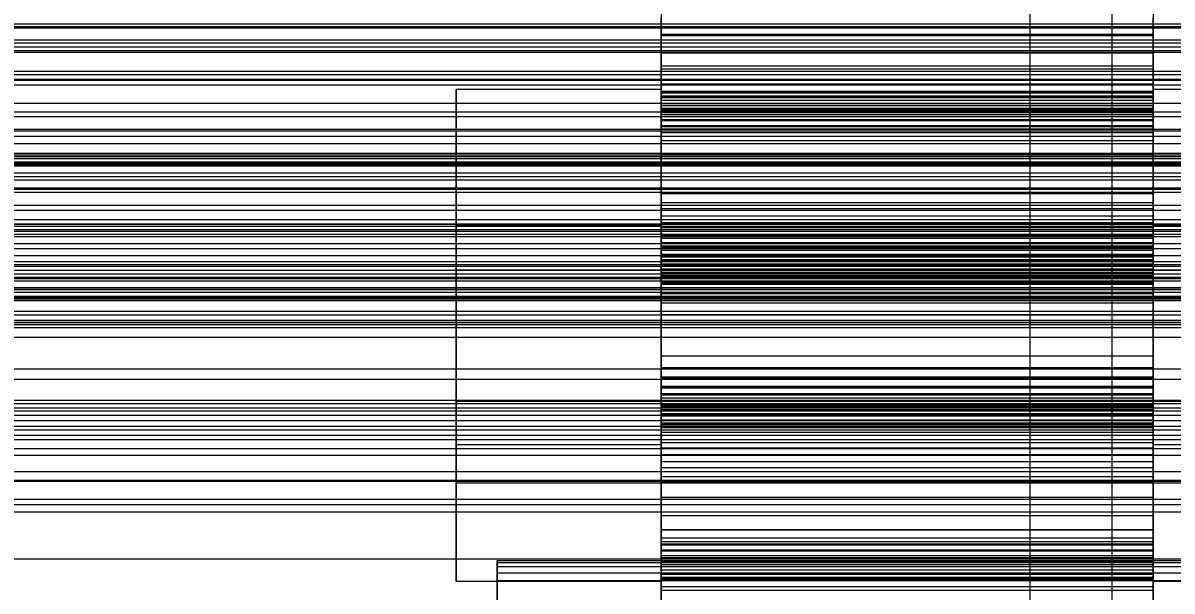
# Model space of a CAD drawing. Header units: millimetres. Extents: x -1970 to 59977, y -50268 to 6837.
# Drawn here: x 492.2 to 632.3, y -33866.2 to -33796.9 of the extents above; entities that cross this region are included whole.
import ezdxf

# ---------------------------------------------------------------- set-up
doc = ezdxf.new("R2010")
doc.units = ezdxf.units.MM
for name, color, linetype, lineweight in [('COTAS_O', 1, 'Continuous', 0), ('frontal_briquetadora', 7, 'Continuous', 0), ('frontal_C03', 7, 'Continuous', 0), ('frontal_mezcladora', 7, 'Continuous', 0), ('frontal_secador', 7, 'Continuous', 0)]:
    doc.layers.add(name, color=color, linetype=linetype, lineweight=lineweight)
doc.dimstyles.new('R19_100', dxfattribs={"dimtxt": 250, "dimasz": 150, "dimexe": 150, "dimexo": 80, "dimgap": 100, "dimtad": 1, "dimtih": 1, "dimtoh": 1, "dimdsep": 46, "dimcen": 0.09, "dimadec": 0, "dimazin": 0, "dimtfac": 1, "dimtdec": 4, "dimtofl": 0, "dimtmove": 0, "dimatfit": 3, "dimfxl": 1, "dimtolj": 1, "dimtzin": 0, "dimarcsym": 0})

# ---------------------------------------------------------------- blocks, each defined once
blk = doc.blocks.new('*D39')
at = {"layer": 'COTAS_O', "color": 0, "lineweight": -2, "transparency": 16777216}
for p, q in [((-1725, -34320), (-1725, -33550)), ((1725, -34320), (1725, -33550)), ((-1575, -33700), (1575, -33700))]:
    blk.add_line(p, q, dxfattribs=at)
at = {"layer": 'COTAS_O', "color": 0, "transparency": 16777216}
for points in [[(-1575, -33675), (-1575, -33725), (-1725, -33700)], [(1575, -33675), (1575, -33725), (1725, -33700)]]:
    blk.add_solid(points, dxfattribs=at)
at = {"layer": 'Defpoints', "color": 0, "transparency": 16777216}
for p in [(1725, -33700), (-1725, -34400), (1725, -34400)]:
    blk.add_point(p, dxfattribs=at)

msp = doc.modelspace()

# ---------------------------------------------------------------- linework, layer by layer
at = {"layer": 'frontal_briquetadora'}
for p, q in [((570, -33793.089), (570, -33798.37)), ((630, -33793.089), (630, -33798.37)), ((570, -33796.208), (570, -33798.34)), ((630, -33796.208), (630, -33798.34)), ((570, -33798.52), (570, -33796.302)), ((570, -33809.593), (570, -33796.798)), ((630, -33798.52), (630, -33796.302)), ((630, -33809.593), (630, -33796.798)), ((630, -33798.34), (570, -33798.34)), ((570, -33798.34), (570, -33800.342)), ((630, -33798.37), (570, -33798.37)), ((570, -33798.37), (570, -33811.324)), ((570, -33800.613), (570, -33798.52)), ((630, -33798.52), (570, -33798.52)), ((630, -33798.34), (630, -33800.342)), ((630, -33798.37), (630, -33811.324)), ((630, -33800.613), (630, -33798.52)), ((630, -33800.342), (570, -33800.342)), ((570, -33800.342), (570, -33802.206)), ((630, -33800.342), (630, -33802.206)), ((570, -33802.574), (570, -33800.613)), ((630, -33800.613), (570, -33800.613)), ((630, -33802.574), (630, -33800.613)), ((630, -33802.206), (570, -33802.206)), ((570, -33802.206), (570, -33803.919)), ((570, -33804.394), (570, -33802.574)), ((630, -33802.574), (570, -33802.574)), ((630, -33802.206), (630, -33803.919)), ((630, -33804.394), (630, -33802.574)), ((630, -33803.919), (570, -33803.919)), ((570, -33803.919), (570, -33805.465)), ((570, -33806.062), (570, -33804.394)), ((630, -33804.394), (570, -33804.394)), ((630, -33803.919), (630, -33805.465)), ((630, -33806.062), (630, -33804.394)), ((570, -33805.052), (545, -33805.052)), ((545, -33805.052), (545, -33808.19)), ((545, -33807.856), (545, -33805.052)), ((545, -33805.89), (545, -33805.719)), ((545, -33805.719), (545, -33811.357)), ((545, -33811.836), (545, -33805.89)), ((570, -33808.19), (570, -33805.052)), ((570, -33805.052), (570, -33807.856)), ((570, -33805.321), (570, -33805.294)), ((630, -33805.294), (570, -33805.294)), ((570, -33805.294), (570, -33805.468)), ((570, -33805.522), (570, -33805.321)), ((630, -33805.321), (570, -33805.321)), ((630, -33805.465), (570, -33805.465)), ((570, -33805.465), (570, -33806.814)), ((630, -33805.468), (570, -33805.468)), ((570, -33805.468), (570, -33805.928)), ((570, -33805.884), (570, -33805.522)), ((630, -33805.522), (570, -33805.522)), ((570, -33811.357), (570, -33805.719)), ((570, -33805.719), (570, -33805.89)), ((570, -33806.399), (570, -33805.884)), ((630, -33805.884), (570, -33805.884)), ((570, -33805.89), (570, -33811.836)), ((630, -33805.928), (570, -33805.928)), ((570, -33805.928), (570, -33809.593)), ((570, -33807.562), (570, -33806.062)), ((630, -33806.062), (570, -33806.062)), ((655, -33805.052), (630, -33805.052)), ((630, -33808.19), (630, -33805.052)), ((630, -33805.052), (630, -33807.856)), ((630, -33805.321), (630, -33805.294)), ((630, -33805.294), (630, -33805.468)), ((630, -33805.522), (630, -33805.321)), ((630, -33805.465), (630, -33806.814)), ((630, -33805.468), (630, -33805.928)), ((630, -33805.884), (630, -33805.522)), ((630, -33811.357), (630, -33805.719)), ((630, -33805.719), (630, -33805.89)), ((630, -33806.399), (630, -33805.884)), ((630, -33805.89), (630, -33811.836)), ((630, -33805.928), (630, -33809.593)), ((630, -33807.562), (630, -33806.062)), ((570, -33807.061), (570, -33806.399)), ((630, -33806.399), (570, -33806.399)), ((630, -33806.814), (570, -33806.814)), ((570, -33806.814), (570, -33807.878)), ((570, -33807.866), (570, -33807.061)), ((630, -33807.061), (570, -33807.061)), ((570, -33807.505), (570, -33807.39)), ((630, -33807.39), (570, -33807.39)), ((570, -33807.39), (570, -33807.477)), ((630, -33807.477), (570, -33807.477)), ((570, -33807.477), (570, -33807.741)), ((630, -33807.061), (630, -33806.399)), ((630, -33806.814), (630, -33807.878)), ((630, -33807.866), (630, -33807.061)), ((630, -33807.505), (630, -33807.39)), ((630, -33807.39), (630, -33807.477)), ((630, -33807.477), (630, -33807.741)), ((545, -33816.046), (545, -33807.856)), ((545, -33808.19), (545, -33816.647)), ((570, -33807.908), (570, -33807.505)), ((630, -33807.505), (570, -33807.505)), ((570, -33808.863), (570, -33807.562)), ((630, -33807.562), (570, -33807.562)), ((630, -33807.741), (570, -33807.741)), ((570, -33807.741), (570, -33808.166)), ((570, -33807.856), (570, -33816.046)), ((570, -33815.269), (570, -33807.866)), ((630, -33807.866), (570, -33807.866)), ((630, -33807.878), (570, -33807.878)), ((570, -33807.878), (570, -33811.298)), ((570, -33811.324), (570, -33807.908)), ((630, -33807.908), (570, -33807.908)), ((630, -33808.166), (570, -33808.166)), ((570, -33808.166), (570, -33808.744)), ((570, -33816.647), (570, -33808.19)), ((630, -33808.744), (570, -33808.744)), ((570, -33808.744), (570, -33809.471)), ((570, -33809.875), (570, -33808.863)), ((630, -33808.863), (570, -33808.863)), ((630, -33807.908), (630, -33807.505)), ((630, -33808.863), (630, -33807.562)), ((630, -33807.741), (630, -33808.166)), ((630, -33807.856), (630, -33816.046)), ((630, -33815.269), (630, -33807.866)), ((630, -33807.878), (630, -33811.298)), ((630, -33811.324), (630, -33807.908)), ((630, -33808.166), (630, -33808.744)), ((630, -33816.647), (630, -33808.19)), ((630, -33808.744), (630, -33809.471)), ((630, -33809.875), (630, -33808.863)), ((630, -33809.471), (570, -33809.471)), ((570, -33809.471), (570, -33810.341)), ((630, -33809.593), (570, -33809.593)), ((570, -33813.044), (570, -33809.875)), ((630, -33809.875), (570, -33809.875)), ((630, -33809.471), (630, -33810.341)), ((630, -33813.044), (630, -33809.875)), ((545, -33811.357), (545, -33821.688)), ((630, -33810.341), (570, -33810.341)), ((570, -33810.341), (570, -33817.787)), ((630, -33811.298), (570, -33811.298)), ((570, -33811.298), (570, -33825.189)), ((630, -33811.324), (570, -33811.324)), ((570, -33821.688), (570, -33811.357)), ((630, -33810.341), (630, -33817.787)), ((630, -33811.298), (630, -33825.189)), ((630, -33821.688), (630, -33811.357)), ((545, -33822.381), (545, -33811.836)), ((570, -33811.836), (570, -33822.381)), ((570, -33827.016), (570, -33813.044)), ((630, -33813.044), (570, -33813.044)), ((630, -33811.836), (630, -33822.381)), ((630, -33827.016), (630, -33813.044)), ((570, -33817.149), (570, -33815.269)), ((630, -33815.269), (570, -33815.269)), ((630, -33817.149), (630, -33815.269)), ((720, -33817.251), (480, -33817.251)), ((545, -33828), (545, -33816.046)), ((545, -33816.647), (545, -33828.749)), ((545, -33817.051), (655, -33817.051)), ((545, -33818.734), (545, -33817.051)), ((545, -33817.051), (545, -33818.934)), ((570, -33816.046), (570, -33828)), ((570, -33828.749), (570, -33816.647)), ((570, -33818.892), (570, -33817.149)), ((630, -33817.149), (570, -33817.149)), ((630, -33816.046), (630, -33828)), ((630, -33828.749), (630, -33816.647)), ((630, -33818.892), (630, -33817.149)), ((545, -33817.554), (545, -33817.451)), ((545, -33817.451), (545, -33820.834)), ((545, -33821.122), (545, -33817.554)), ((630, -33817.787), (570, -33817.787)), ((570, -33817.787), (570, -33819.618)), ((630, -33817.787), (630, -33819.618)), ((545, -33823.647), (545, -33818.734)), ((545, -33818.934), (545, -33824.008)), ((570, -33820.492), (570, -33818.892)), ((630, -33818.892), (570, -33818.892)), ((630, -33819.618), (570, -33819.618)), ((570, -33819.618), (570, -33821.311)), ((630, -33820.492), (630, -33818.892)), ((630, -33819.618), (630, -33821.311)), ((545, -33820.834), (545, -33827.033)), ((545, -33827.448), (545, -33821.122)), ((570, -33821.94), (570, -33820.492)), ((630, -33820.492), (570, -33820.492)), ((630, -33821.311), (570, -33821.311)), ((570, -33821.311), (570, -33822.859)), ((630, -33821.94), (630, -33820.492)), ((630, -33821.311), (630, -33822.859)), ((570, -33821.688), (545, -33821.688)), ((545, -33821.688), (545, -33834.665)), ((545, -33835.434), (545, -33822.381)), ((570, -33834.665), (570, -33821.688)), ((570, -33823.226), (570, -33821.94)), ((630, -33821.94), (570, -33821.94)), ((570, -33822.381), (570, -33835.434)), ((630, -33822.859), (570, -33822.859)), ((570, -33822.859), (570, -33824.255)), ((655, -33821.688), (630, -33821.688)), ((630, -33834.665), (630, -33821.688)), ((630, -33823.226), (630, -33821.94)), ((630, -33822.381), (630, -33835.434)), ((630, -33822.859), (630, -33824.255)), ((545, -33830.82), (545, -33823.647)), ((545, -33824.008), (545, -33831.27)), ((570, -33824.334), (570, -33823.226)), ((630, -33823.226), (570, -33823.226)), ((570, -33825.189), (570, -33823.769)), ((630, -33823.769), (570, -33823.769)), ((570, -33823.769), (570, -33823.81)), ((630, -33823.81), (570, -33823.81)), ((570, -33823.81), (570, -33824.153)), ((630, -33824.153), (570, -33824.153)), ((570, -33824.153), (570, -33824.707)), ((630, -33824.255), (570, -33824.255)), ((570, -33824.255), (570, -33825.488)), ((630, -33824.334), (630, -33823.226)), ((630, -33825.189), (630, -33823.769)), ((630, -33823.769), (630, -33823.81)), ((630, -33823.81), (630, -33824.153)), ((630, -33824.153), (630, -33824.707)), ((630, -33824.255), (630, -33825.488)), ((570, -33825.231), (570, -33824.334)), ((630, -33824.334), (570, -33824.334)), ((630, -33824.707), (570, -33824.707)), ((570, -33824.707), (570, -33825.443)), ((630, -33825.189), (570, -33825.189)), ((570, -33825.828), (570, -33825.231)), ((630, -33825.231), (570, -33825.231)), ((630, -33825.443), (570, -33825.443)), ((570, -33825.443), (570, -33826.344)), ((630, -33825.488), (570, -33825.488)), ((570, -33825.488), (570, -33826.541)), ((630, -33825.231), (630, -33824.334)), ((630, -33824.707), (630, -33825.443)), ((630, -33825.828), (630, -33825.231)), ((630, -33825.443), (630, -33826.344)), ((630, -33825.488), (630, -33826.541)), ((545, -33827.033), (655, -33827.033)), ((545, -33827.033), (545, -33834.819)), ((570, -33826.988), (570, -33825.828)), ((630, -33825.828), (570, -33825.828)), ((570, -33825.959), (570, -33825.86)), ((630, -33825.86), (570, -33825.86)), ((570, -33825.86), (570, -33827.016)), ((570, -33826.36), (570, -33825.959)), ((630, -33825.959), (570, -33825.959)), ((630, -33826.344), (570, -33826.344)), ((570, -33826.344), (570, -33827.402)), ((570, -33826.973), (570, -33826.36)), ((630, -33826.36), (570, -33826.36)), ((630, -33826.541), (570, -33826.541)), ((570, -33826.541), (570, -33827.384)), ((570, -33827.767), (570, -33826.973)), ((630, -33826.973), (570, -33826.973)), ((570, -33841.278), (570, -33826.988)), ((630, -33826.988), (570, -33826.988)), ((630, -33827.016), (570, -33827.016)), ((630, -33826.988), (630, -33825.828)), ((630, -33825.959), (630, -33825.86)), ((630, -33825.86), (630, -33827.016)), ((630, -33826.36), (630, -33825.959)), ((630, -33826.344), (630, -33827.402)), ((630, -33826.973), (630, -33826.36)), ((630, -33826.541), (630, -33827.384)), ((630, -33827.767), (630, -33826.973)), ((630, -33841.278), (630, -33826.988)), ((720, -33827.122), (480, -33827.122)), ((545, -33835.28), (545, -33827.448)), ((545, -33841.35), (545, -33828)), ((630, -33827.384), (570, -33827.384)), ((570, -33827.384), (570, -33827.924)), ((630, -33827.402), (570, -33827.402)), ((570, -33827.402), (570, -33828.61)), ((570, -33828.728), (570, -33827.767)), ((630, -33827.767), (570, -33827.767)), ((630, -33827.924), (570, -33827.924)), ((570, -33827.924), (570, -33828.821)), ((570, -33828), (570, -33841.35)), ((630, -33827.384), (630, -33827.924)), ((630, -33827.402), (630, -33828.61)), ((630, -33828.728), (630, -33827.767)), ((630, -33827.924), (630, -33828.821)), ((630, -33828), (630, -33841.35)), ((545, -33828.749), (545, -33842.1)), ((630, -33828.61), (570, -33828.61)), ((570, -33828.61), (570, -33829.962)), ((570, -33829.845), (570, -33828.728)), ((630, -33828.728), (570, -33828.728)), ((570, -33842.1), (570, -33828.749)), ((630, -33828.821), (570, -33828.821)), ((570, -33828.821), (570, -33843.111)), ((570, -33831.112), (570, -33829.845)), ((630, -33829.845), (570, -33829.845)), ((630, -33828.61), (630, -33829.962)), ((630, -33829.845), (630, -33828.728)), ((630, -33842.1), (630, -33828.749)), ((630, -33828.821), (630, -33843.111)), ((630, -33831.112), (630, -33829.845)), ((545, -33838.83), (545, -33830.82)), ((545, -33831.27), (545, -33839.28)), ((630, -33829.962), (570, -33829.962)), ((570, -33829.962), (570, -33837.577)), ((570, -33832.523), (570, -33831.112)), ((630, -33831.112), (570, -33831.112)), ((630, -33829.962), (630, -33837.577)), ((630, -33832.523), (630, -33831.112)), ((570, -33840.138), (570, -33832.523)), ((630, -33832.523), (570, -33832.523)), ((630, -33840.138), (630, -33832.523)), ((545, -33834.665), (545, -33847.719)), ((545, -33834.819), (545, -33842.651)), ((545, -33843.067), (545, -33835.28)), ((545, -33848.411), (545, -33835.434)), ((570, -33847.719), (570, -33834.665)), ((570, -33835.434), (570, -33848.411)), ((630, -33847.719), (630, -33834.665)), ((630, -33835.434), (630, -33848.411)), ((630, -33837.577), (570, -33837.577)), ((570, -33837.577), (570, -33838.988)), ((630, -33837.577), (630, -33838.988)), ((545, -33846.091), (545, -33838.83)), ((545, -33839.28), (545, -33846.452)), ((630, -33838.988), (570, -33838.988)), ((570, -33838.988), (570, -33840.254)), ((630, -33838.988), (630, -33840.254)), ((570, -33841.49), (570, -33840.138)), ((630, -33840.138), (570, -33840.138)), ((630, -33840.254), (570, -33840.254)), ((570, -33840.254), (570, -33841.371)), ((630, -33841.49), (630, -33840.138)), ((630, -33840.254), (630, -33841.371)), ((545, -33853.452), (545, -33841.35)), ((545, -33842.1), (545, -33854.053)), ((570, -33842.175), (570, -33841.278)), ((630, -33841.278), (570, -33841.278)), ((570, -33841.35), (570, -33853.452)), ((630, -33841.371), (570, -33841.371)), ((570, -33841.371), (570, -33842.332)), ((570, -33842.697), (570, -33841.49)), ((630, -33841.49), (570, -33841.49)), ((570, -33854.053), (570, -33842.1)), ((570, -33842.716), (570, -33842.175)), ((630, -33842.175), (570, -33842.175)), ((630, -33842.332), (570, -33842.332)), ((570, -33842.332), (570, -33843.127)), ((630, -33842.175), (630, -33841.278)), ((630, -33841.35), (630, -33853.452)), ((630, -33841.371), (630, -33842.332)), ((630, -33842.697), (630, -33841.49)), ((630, -33854.053), (630, -33842.1)), ((630, -33842.716), (630, -33842.175)), ((630, -33842.332), (630, -33843.127)), ((720, -33842.978), (480, -33842.978)), ((545, -33842.651), (545, -33848.978)), ((545, -33843.067), (655, -33843.067)), ((545, -33849.265), (545, -33843.067)), ((570, -33843.755), (570, -33842.697)), ((630, -33842.697), (570, -33842.697)), ((570, -33843.559), (570, -33842.716)), ((630, -33842.716), (570, -33842.716)), ((570, -33844.24), (570, -33843.083)), ((630, -33843.083), (570, -33843.083)), ((570, -33843.083), (570, -33857.056)), ((630, -33843.111), (570, -33843.111)), ((570, -33843.111), (570, -33844.272)), ((630, -33843.127), (570, -33843.127)), ((570, -33843.127), (570, -33843.74)), ((570, -33844.612), (570, -33843.559)), ((630, -33843.559), (570, -33843.559)), ((630, -33843.74), (570, -33843.74)), ((570, -33843.74), (570, -33844.141)), ((570, -33844.657), (570, -33843.755)), ((630, -33843.755), (570, -33843.755)), ((630, -33843.755), (630, -33842.697)), ((630, -33843.559), (630, -33842.716)), ((630, -33844.24), (630, -33843.083)), ((630, -33843.083), (630, -33857.056)), ((630, -33843.111), (630, -33844.272)), ((630, -33843.127), (630, -33843.74)), ((630, -33844.612), (630, -33843.559)), ((630, -33843.74), (630, -33844.141)), ((630, -33844.657), (630, -33843.755)), ((630, -33844.141), (570, -33844.141)), ((570, -33844.141), (570, -33844.24)), ((630, -33844.24), (570, -33844.24)), ((630, -33844.272), (570, -33844.272)), ((570, -33844.272), (570, -33844.868)), ((570, -33845.845), (570, -33844.612)), ((630, -33844.612), (570, -33844.612)), ((570, -33845.392), (570, -33844.657)), ((630, -33844.657), (570, -33844.657)), ((630, -33844.868), (570, -33844.868)), ((570, -33844.868), (570, -33845.766)), ((570, -33858.802), (570, -33844.911)), ((630, -33844.911), (570, -33844.911)), ((570, -33844.911), (570, -33846.331)), ((630, -33844.141), (630, -33844.24)), ((630, -33844.272), (630, -33844.868)), ((630, -33845.845), (630, -33844.612)), ((630, -33845.392), (630, -33844.657)), ((630, -33844.868), (630, -33845.766)), ((630, -33858.802), (630, -33844.911)), ((630, -33844.911), (630, -33846.331)), ((545, -33851.166), (545, -33846.091)), ((545, -33846.452), (545, -33851.366)), ((570, -33845.946), (570, -33845.392)), ((630, -33845.392), (570, -33845.392)), ((630, -33845.766), (570, -33845.766)), ((570, -33845.766), (570, -33846.873)), ((570, -33847.241), (570, -33845.845)), ((630, -33845.845), (570, -33845.845)), ((570, -33846.289), (570, -33845.946)), ((630, -33845.946), (570, -33845.946)), ((570, -33846.331), (570, -33846.289)), ((630, -33846.289), (570, -33846.289)), ((630, -33846.331), (570, -33846.331)), ((630, -33845.946), (630, -33845.392)), ((630, -33845.766), (630, -33846.873)), ((630, -33847.241), (630, -33845.845)), ((630, -33846.289), (630, -33845.946)), ((630, -33846.331), (630, -33846.289)), ((545, -33847.719), (545, -33858.263)), ((630, -33846.873), (570, -33846.873)), ((570, -33846.873), (570, -33848.159)), ((570, -33848.789), (570, -33847.241)), ((630, -33847.241), (570, -33847.241)), ((570, -33858.263), (570, -33847.719)), ((630, -33846.873), (630, -33848.159)), ((630, -33848.789), (630, -33847.241)), ((630, -33858.263), (630, -33847.719)), ((545, -33858.742), (545, -33848.411)), ((570, -33848.411), (545, -33848.411)), ((545, -33848.978), (545, -33852.546)), ((545, -33852.648), (545, -33849.265)), ((630, -33848.159), (570, -33848.159)), ((570, -33848.159), (570, -33849.608)), ((570, -33848.411), (570, -33858.742)), ((570, -33850.481), (570, -33848.789)), ((630, -33848.789), (570, -33848.789)), ((630, -33848.159), (630, -33849.608)), ((630, -33848.411), (630, -33858.742)), ((655, -33848.411), (630, -33848.411)), ((630, -33850.481), (630, -33848.789)), ((630, -33849.608), (570, -33849.608)), ((570, -33849.608), (570, -33851.207)), ((570, -33852.313), (570, -33850.481)), ((630, -33850.481), (570, -33850.481)), ((630, -33849.608), (630, -33851.207)), ((630, -33852.313), (630, -33850.481)), ((545, -33853.048), (545, -33851.166)), ((545, -33851.366), (545, -33853.048)), ((630, -33851.207), (570, -33851.207)), ((570, -33851.207), (570, -33852.95)), ((570, -33859.759), (570, -33852.313)), ((630, -33852.313), (570, -33852.313)), ((630, -33851.207), (630, -33852.95)), ((630, -33859.759), (630, -33852.313)), ((720, -33852.848), (480, -33852.848)), ((545, -33852.546), (545, -33852.648)), ((545, -33853.048), (655, -33853.048)), ((545, -33861.91), (545, -33853.452)), ((630, -33852.95), (570, -33852.95)), ((570, -33852.95), (570, -33854.831)), ((570, -33853.452), (570, -33861.91)), ((630, -33852.95), (630, -33854.831)), ((630, -33853.452), (630, -33861.91)), ((545, -33854.053), (545, -33862.243)), ((570, -33862.243), (570, -33854.053)), ((630, -33854.831), (570, -33854.831)), ((570, -33854.831), (570, -33862.233)), ((630, -33862.243), (630, -33854.053)), ((630, -33854.831), (630, -33862.233)), ((630, -33857.056), (570, -33857.056)), ((570, -33857.056), (570, -33860.224)), ((630, -33857.056), (630, -33860.224)), ((545, -33858.263), (545, -33864.21)), ((545, -33864.381), (545, -33858.742)), ((570, -33864.21), (570, -33858.263)), ((570, -33858.742), (570, -33864.381)), ((570, -33871.73), (570, -33858.775)), ((630, -33858.775), (570, -33858.775)), ((570, -33858.775), (570, -33862.191)), ((570, -33862.221), (570, -33858.802)), ((630, -33858.802), (570, -33858.802)), ((630, -33864.21), (630, -33858.263)), ((630, -33858.742), (630, -33864.381)), ((630, -33871.73), (630, -33858.775)), ((630, -33858.775), (630, -33862.191)), ((630, -33862.221), (630, -33858.802)), ((570, -33860.629), (570, -33859.759)), ((630, -33859.759), (570, -33859.759)), ((630, -33860.224), (570, -33860.224)), ((570, -33860.224), (570, -33861.237)), ((570, -33864.171), (570, -33860.506)), ((630, -33860.506), (570, -33860.506)), ((570, -33860.506), (570, -33873.301)), ((570, -33861.355), (570, -33860.629)), ((630, -33860.629), (570, -33860.629)), ((630, -33860.629), (630, -33859.759)), ((630, -33860.224), (630, -33861.237)), ((630, -33864.171), (630, -33860.506)), ((630, -33860.506), (630, -33873.301)), ((630, -33861.355), (630, -33860.629)), ((545, -33865.047), (545, -33861.91)), ((630, -33861.237), (570, -33861.237)), ((570, -33861.237), (570, -33862.537)), ((570, -33861.934), (570, -33861.355)), ((630, -33861.355), (570, -33861.355)), ((570, -33861.91), (570, -33865.047)), ((570, -33862.359), (570, -33861.934)), ((630, -33861.934), (570, -33861.934)), ((630, -33861.237), (630, -33862.537)), ((630, -33861.934), (630, -33861.355)), ((630, -33861.91), (630, -33865.047)), ((630, -33862.359), (630, -33861.934)), ((545, -33862.243), (545, -33865.047)), ((550, -33867.246), (550, -33862.529)), ((750, -33862.529), (550, -33862.529)), ((550, -33863.268), (550, -33862.784)), ((750, -33862.784), (550, -33862.784)), ((550, -33862.784), (550, -33867.398)), ((550, -33868.076), (550, -33863.268)), ((750, -33863.268), (550, -33863.268)), ((630, -33862.191), (570, -33862.191)), ((570, -33862.191), (570, -33862.595)), ((570, -33863.285), (570, -33862.221)), ((630, -33862.221), (570, -33862.221)), ((630, -33862.233), (570, -33862.233)), ((570, -33862.233), (570, -33863.039)), ((570, -33865.047), (570, -33862.243)), ((570, -33862.622), (570, -33862.359)), ((630, -33862.359), (570, -33862.359)), ((630, -33862.537), (570, -33862.537)), ((570, -33862.537), (570, -33864.037)), ((630, -33862.595), (570, -33862.595)), ((570, -33862.595), (570, -33862.71)), ((570, -33862.71), (570, -33862.622)), ((630, -33862.622), (570, -33862.622)), ((630, -33862.71), (570, -33862.71)), ((630, -33863.039), (570, -33863.039)), ((570, -33863.039), (570, -33863.701)), ((570, -33864.634), (570, -33863.285)), ((630, -33863.285), (570, -33863.285)), ((630, -33862.191), (630, -33862.595)), ((630, -33863.285), (630, -33862.221)), ((630, -33862.233), (630, -33863.039)), ((630, -33865.047), (630, -33862.243)), ((630, -33862.622), (630, -33862.359)), ((630, -33862.537), (630, -33864.037)), ((630, -33862.595), (630, -33862.71)), ((630, -33862.71), (630, -33862.622)), ((630, -33863.039), (630, -33863.701)), ((630, -33864.634), (630, -33863.285)), ((545, -33864.21), (545, -33864.381)), ((550, -33864.999), (550, -33864.032)), ((750, -33864.032), (550, -33864.032)), ((550, -33864.032), (550, -33868.532)), ((630, -33863.701), (570, -33863.701)), ((570, -33863.701), (570, -33864.215)), ((630, -33864.037), (570, -33864.037)), ((570, -33864.037), (570, -33865.705)), ((570, -33864.631), (570, -33864.171)), ((630, -33864.171), (570, -33864.171)), ((570, -33864.381), (570, -33864.21)), ((630, -33864.215), (570, -33864.215)), ((570, -33864.215), (570, -33864.577)), ((630, -33864.577), (570, -33864.577)), ((570, -33864.577), (570, -33864.779)), ((570, -33864.805), (570, -33864.631)), ((630, -33864.631), (570, -33864.631)), ((570, -33866.181), (570, -33864.634)), ((630, -33864.779), (570, -33864.779)), ((570, -33864.779), (570, -33864.805)), ((630, -33864.805), (570, -33864.805)), ((630, -33863.701), (630, -33864.215)), ((630, -33864.037), (630, -33865.705)), ((630, -33864.631), (630, -33864.171)), ((630, -33864.381), (630, -33864.21)), ((630, -33864.215), (630, -33864.577)), ((630, -33864.577), (630, -33864.779)), ((630, -33864.805), (630, -33864.631)), ((630, -33866.181), (630, -33864.634)), ((630, -33864.779), (630, -33864.805)), ((570, -33865.047), (545, -33865.047)), ((550, -33869.887), (550, -33864.999)), ((750, -33864.999), (550, -33864.999)), ((630, -33865.705), (570, -33865.705)), ((570, -33865.705), (570, -33867.526)), ((570, -33867.894), (570, -33866.181)), ((630, -33866.181), (570, -33866.181)), ((655, -33865.047), (630, -33865.047)), ((630, -33865.705), (630, -33867.526)), ((630, -33867.894), (630, -33866.181))]:
    msp.add_line(p, q, dxfattribs=at)
at = {"layer": 'frontal_C03'}
for p, q in [((1530, -33797.417), (-1530, -33797.417)), ((-1250, -33797.064), (1250, -33797.064)), ((-1250, -33797.528), (1250, -33797.528)), ((1250, -33799.025), (-1250, -33799.025)), ((-1250, -33799.383), (1250, -33799.383)), ((1250, -33799.906), (-1250, -33799.906)), ((-1250, -33800.28), (1250, -33800.28)), ((1250, -33800.56), (-1250, -33800.56)), ((1250, -33802.867), (-1250, -33802.867)), ((-1250, -33803.232), (1250, -33803.232)), ((-1250, -33803.924), (1250, -33803.924)), ((-1250, -33804.499), (1250, -33804.499)), ((1250, -33806.776), (-1250, -33806.776)), ((1250, -33807.834), (-1250, -33807.834)), ((-1250, -33808.347), (1250, -33808.347)), ((-1250, -33809.899), (1250, -33809.899)), ((1250, -33810.141), (-1250, -33810.141)), ((1250, -33810.795), (-1250, -33810.795)), ((1250, -33811.676), (-1250, -33811.676)), ((-1500, -33812.82), (1500, -33812.82)), ((-1500, -33813.045), (1500, -33813.045)), ((-1500, -33813.209), (1500, -33813.209)), ((-1500, -33813.867), (1500, -33813.867)), ((-1500, -33814.184), (1500, -33814.184)), ((-1250, -33814.379), (1250, -33814.379)), ((-1500, -33815.23), (1500, -33815.23)), ((-1500, -33815.679), (1500, -33815.679)), ((-1500, -33817.043), (1500, -33817.043)), ((1250, -33816.111), (-1250, -33816.111)), ((-1500, -33817.593), (1500, -33817.593)), ((-1500, -33819.18), (1500, -33819.18)), ((1500, -33819.794), (-1500, -33819.794)), ((-1500, -33821.497), (1500, -33821.497)), ((-1250, -33820.919), (1250, -33820.919)), ((1250, -33821.482), (-1250, -33821.482)), ((-1500, -33822.132), (1500, -33822.132)), ((1250, -33822.364), (-1250, -33822.364)), ((-1250, -33822.711), (1250, -33822.711)), ((-1500, -33823.836), (1500, -33823.836)), ((1250, -33823.017), (-1250, -33823.017)), ((-1500, -33824.45), (1500, -33824.45)), ((1250, -33825.325), (-1250, -33825.325)), ((-1500, -33826.037), (1500, -33826.037)), ((-1500, -33826.587), (1500, -33826.587)), ((-1250, -33826.382), (1250, -33826.382)), ((-1500, -33827.95), (1500, -33827.95)), ((-1500, -33828.399), (1500, -33828.399)), ((-1250, -33827.519), (1250, -33827.519)), ((-1500, -33829.445), (1500, -33829.445)), ((-1500, -33829.763), (1500, -33829.763)), ((1250, -33829.234), (-1250, -33829.234)), ((-1250, -33829.25), (1250, -33829.25)), ((-1500, -33830.421), (1500, -33830.421)), ((-1500, -33830.585), (1500, -33830.585)), ((-1500, -33830.809), (1500, -33830.809)), ((1250, -33830.291), (-1250, -33830.291)), ((1250, -33832.599), (-1250, -33832.599)), ((1250, -33833.252), (-1250, -33833.252)), ((-1250, -33833.731), (1250, -33833.731)), ((1250, -33834.134), (-1250, -33834.134)), ((-1250, -33835.283), (1250, -33835.283)), ((-1250, -33839.131), (1250, -33839.131)), ((-1250, -33840.398), (1250, -33840.398)), ((-1250, -33843.35), (1250, -33843.35)), ((1250, -33843.94), (-1250, -33843.94)), ((-1250, -33844.246), (1250, -33844.246)), ((1250, -33844.821), (-1250, -33844.821)), ((1250, -33845.475), (-1250, -33845.475)), ((-1250, -33846.102), (1250, -33846.102)), ((-1250, -33846.566), (1250, -33846.566)), ((-1250, -33847.199), (1250, -33847.199)), ((1250, -33847.782), (-1250, -33847.782)), ((-1250, -33848.84), (1250, -33848.84)), ((1250, -33851.692), (-1250, -33851.692)), ((1250, -33852.749), (-1250, -33852.749)), ((1250, -33855.056), (-1250, -33855.056)), ((1250, -33855.71), (-1250, -33855.71)), ((1250, -33856.591), (-1250, -33856.591))]:
    msp.add_line(p, q, dxfattribs=at)
at = {"layer": 'frontal_mezcladora'}
for p, q in [((625, -34725), (625, -33700)), ((615, -34760), (615, -33730)), ((625, -34725), (625, -33730))]:
    msp.add_line(p, q, dxfattribs=at)
at = {"layer": 'frontal_secador'}
for p, q in [((1360, -33803.853), (-1360, -33803.853)), ((1360, -33813.5), (-1360, -33813.5)), ((1250, -33814.076), (-1250, -33814.076)), ((1360, -33821.784), (-1360, -33821.784)), ((1360, -33828.141), (-1360, -33828.141)), ((1360, -33832.137), (-1360, -33832.137)), ((1360, -33833.5), (-1360, -33833.5)), ((1250, -33833.25), (-1250, -33833.25)), ((1250, -33849.715), (-1250, -33849.715)), ((1250, -33862.349), (-1250, -33862.349))]:
    msp.add_line(p, q, dxfattribs=at)

# ---------------------------------------------------------------- dimensions: what is measured, and where the dimension line sits
at = {"layer": 'COTAS_O'}
dim = msp.add_aligned_dim(p1=(-1725, -34400), p2=(1725, -34400), distance=700, text='<> O', dimstyle='R19_100', dxfattribs=at)
dim.commit()
dim.dimension.update_dxf_attribs({"geometry": '*D39', "text_midpoint": (0, -33700)})

doc.saveas('drawing.dxf')
